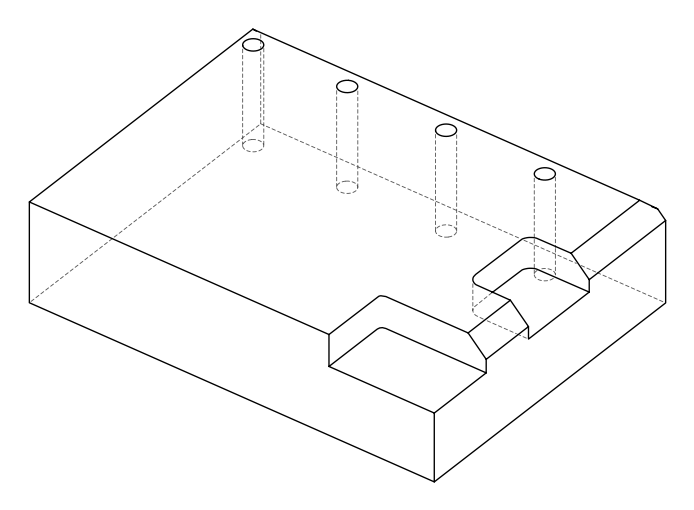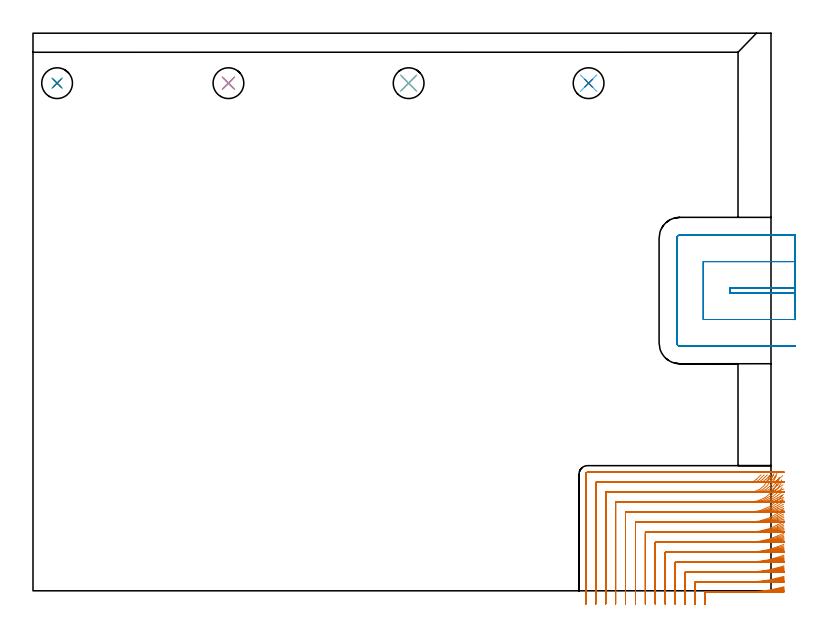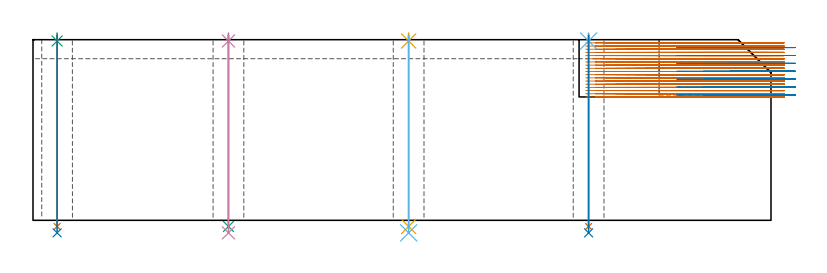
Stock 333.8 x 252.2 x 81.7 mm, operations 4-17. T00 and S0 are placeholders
(PLAN: 17 operations, 11 tool changes, 76.3 min)
(1 AREA_MILL | FG_CHAMFER_SURFACE | UGT0205_001 | 2.43 min | 6716 mm3)
(2 AREA_MILL_1 | FG_CHAMFER_SURFACE_1 | UGT0205_001 | 4.09 min | 10048 mm3)
(3 AREA_MILL_2 | FG_CHAMFER_SURFACE_2 | UGT0205_001 | 10.5 min | 11899 mm3)
(4 MILL_CORNER_NOTCH_RECTANGULAR | CORNER_NOTCH_RECTANGULAR | NXT0201_008 | Follow Part, ap 1.5, ae 75% | 50.01 min | 126371 mm3)
(5 MILL_SLOT | SLOT_PARTIAL_RECTANGULAR | UGT0201_008 | Follow Part, ap 4, ae 75% | 6.32 min | 81200 mm3)
(6 SPOT_DRILL | STEP1HOLE | NXT0321_9005460120000 | 0.03 min | 13 mm3)
(7 SPOT_DRILL_1 | STEP1HOLE_1 | NXT0321_9005460120000 | 0.03 min | 11 mm3)
(8 SPOT_DRILL_2 | STEP1HOLE_2 | NXT0321_9005460120000 | 0.03 min | 18 mm3)
(9 SPOT_DRILL_3 | STEP1HOLE_3 | NXT0321_9005460120000 | 0.03 min | 2 mm3)
(10 DRILL_THROUGH_HOLE_INTO_CENTER | STEP1HOLE | NXT0301_042 | 0.35 min | 3199 mm3)
(11 DRILL_TO_ENLARGE_THROUGH_HOLE | STEP1HOLE | UGT0301_272 | 0.36 min | 9171 mm3)
(12 DRILL_THROUGH_HOLE_INTO_CENTER_1 | STEP1HOLE_1 | NXT0301_042 | 0.35 min | 3202 mm3)
(13 DRILL_TO_ENLARGE_THROUGH_HOLE_1 | STEP1HOLE_1 | UGT0301_272 | 0.36 min | 9172 mm3)
(14 DRILL_THROUGH_HOLE_INTO_CENTER_2 | STEP1HOLE_2 | NXT0301_042 | 0.35 min | 3210 mm3)
(15 DRILL_TO_ENLARGE_THROUGH_HOLE_2 | STEP1HOLE_2 | UGT0301_272 | 0.36 min | 9156 mm3)
(16 DRILL_THROUGH_HOLE_INTO_CENTER_3 | STEP1HOLE_3 | NXT0301_042 | 0.35 min | 3210 mm3)
(17 DRILL_TO_ENLARGE_THROUGH_HOLE_3 | STEP1HOLE_3 | UGT0301_272 | 0.36 min | 9154 mm3)
(TOOL UGT0205_001 | Chamfer Mill 20 x 3 x 45 deg. | D20 FL50 Z2)
(TOOL NXT0201_008 | ENDMILL 6mm [2P460-0600-NA 1630] | D6 FL26 Z6)
(TOOL UGT0201_008 | End Mill 16 mm | D16 FL32 Z4)
(TOOL NXT0321_9005460120000 | NC Spot Drill, 142deg, 12mm, Carbide, Uncoated | D12 PA142 FL30 Z2)
(TOOL NXT0301_042 | Carbide Drill 7.1mm [860.1-0710-057A1-MM 2214] | D7.1 PA140 FL85 Z2)
(TOOL UGT0301_272 | Twist Drill 13.9 mm | D13.9 PA118 FL108 Z2)
(OP 4 MILL_CORNER_NOTCH_RECTANGULAR)
G17 G21 G94 G90
T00 M6
G54
G17 G0 G90 X339.715 Y1.846 S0 M3
G43 Z91.7 H1
Z80.261
G94 G1 X336.8 Y1.135 F250.
G2 X324.015 Y-0.4 R54. F500.
G1 X304.296
G3 X304. Y-0.696 R0.3
G1 Y-3.
Y-6. F250.
G0 Z91.7
X339.698 Y6.554
Z80.261
G1 X336.8 Y5.78
G2 X324.015 Y4.1 R49.5 F500.
G1 X299.796
G3 X299.5 Y3.804 R0.3
G1 Y-3.
Y-6. F250.
G0 Z91.7
X339.676 Y11.307
Z80.261
G1 X336.8 Y10.454
G2 X324.015 Y8.6 R45. F500.
G1 X295.296
G3 X295. Y8.304 R0.3
G1 Y-3.
Y-6. F250.
G0 Z91.7
X339.647 Y16.118
Z80.261
G1 X336.8 Y15.171
G2 X324.015 Y13.1 R40.5 F500.
G1 X290.797
G3 X290.5 Y12.803 R0.3
G1 Y-3.
Y-6. F250.
G0 Z91.7
X339.604 Y21.012
Z80.261
G1 X336.8 Y19.947
G2 X324.015 Y17.6 R36. F500.
G1 X286.297
G3 X286. Y17.303 R0.3
G1 Y-3.
Y-6. F250.
G0 Z91.7
X339.542 Y26.029
Z80.261
G1 X336.8 Y24.811
G2 X324.015 Y22.1 R31.5 F500.
G1 X281.797
G3 X281.5 Y21.803 R0.3
G1 Y-3.
Y-6. F250.
G0 Z91.7
X339.442 Y31.239
Z80.261
G1 X336.8 Y29.819
G2 X324.015 Y26.6 R27. F500.
G1 X277.297
G3 X277. Y26.303 R0.3
G1 Y-3.
Y-6. F250.
G0 Z91.7
X339.269 Y36.79
Z80.261
G1 X336.8 Y35.085
G2 X324.015 Y31.1 R22.5 F500.
G1 X272.797
G3 X272.5 Y30.803 R0.3
G1 Y-3.
Y-6. F250.
G0 Z91.7
X338.912 Y43.06
Z80.261
G1 X336.8 Y40.93
G2 X324.015 Y35.6 R18. F500.
G1 X268.297
G3 X268. Y35.303 R0.3
G1 Y-3.
Y-6. F250.
G0 Z91.7
X337.578 Y50.897
Z80.261
G1 X336.367 Y48.153
G2 X324.015 Y40.1 R13.5 F500.
G1 X263.797
G3 X263.5 Y39.803 R0.3
G1 Y-3.
Y-6. F250.
G0 Z91.7
X333.411 Y52.288
Z80.261
G1 X332.077 Y49.601
G2 X324.015 Y44.6 R9. F500.
G1 X259.298
G3 X259. Y44.302 R0.3
G1 Y-3.
Y-6. F250.
G0 Z91.7
X329.302 Y52.462
Z80.261
G1 X327.15 Y50.372
G2 X324.015 Y49.1 R4.5 F500.
G1 X254.798
G3 X254.5 Y48.802 R0.3
G1 Y-3.
Y-6. F250.
G0 Z91.7
X327.015 Y53.6
Z80.261
G1 X324.015
X250.8 F500.
G3 X250. Y52.8 R0.8
G1 Y-3.
Y-6. F250.
G0 Z91.7
X339.733 Y1.435
Z78.822
G1 X336.8 Y0.805
G2 X325.456 Y-0.4 R54. F500.
G1 X304.296
G3 X304. Y-0.696 R0.3
G1 Y-3.
Y-6. F250.
G0 Z91.7
X339.72 Y6.105
Z78.822
G1 X336.8 Y5.417
G2 X325.456 Y4.1 R49.5 F500.
G1 X299.796
G3 X299.5 Y3.804 R0.3
G1 Y-3.
Y-6. F250.
G0 Z91.7
X339.703 Y10.81
Z78.822
G1 X336.8 Y10.053
G2 X325.456 Y8.6 R45. F500.
G1 X295.296
G3 X295. Y8.304 R0.3
G1 Y-3.
Y-6. F250.
G0 Z91.7
X339.68 Y15.562
Z78.822
G1 X336.8 Y14.721
G2 X325.456 Y13.1 R40.5 F500.
G1 X290.797
G3 X290.5 Y12.803 R0.3
G1 Y-3.
Y-6. F250.
G0 Z91.7
X339.647 Y20.379
Z78.822
G1 X336.8 Y19.434
G2 X325.456 Y17.6 R36. F500.
G1 X286.297
G3 X286. Y17.303 R0.3
G1 Y-3.
Y-6. F250.
G0 Z91.7
X339.599 Y25.294
Z78.822
G1 X336.8 Y24.214
G2 X325.456 Y22.1 R31.5 F500.
G1 X281.797
G3 X281.5 Y21.803 R0.3
G1 Y-3.
Y-6. F250.
G0 Z91.7
X339.522 Y30.359
Z78.822
G1 X336.8 Y29.099
G2 X325.456 Y26.6 R27. F500.
G1 X277.297
G3 X277. Y26.303 R0.3
G1 Y-3.
Y-6. F250.
G0 Z91.7
X339.391 Y35.682
Z78.822
G1 X336.8 Y34.169
G2 X325.456 Y31.1 R22.5 F500.
G1 X272.797
G3 X272.5 Y30.803 R0.3
G1 Y-3.
Y-6. F250.
G0 Z91.7
X339.129 Y41.515
Z78.822
G1 X336.8 Y39.625
G2 X325.456 Y35.6 R18. F500.
G1 X268.297
G3 X268. Y35.303 R0.3
G1 Y-3.
Y-6. F250.
G0 Z91.7
X338.426 Y48.803
Z78.822
G1 X336.8 Y46.282
G2 X325.456 Y40.1 R13.5 F500.
G1 X263.797
G3 X263.5 Y39.803 R0.3
G1 Y-3.
Y-6. F250.
G0 Z91.7
X334.851 Y52.288
Z78.822
G1 X333.518 Y49.6
G2 X325.456 Y44.6 R9. F500.
G1 X259.298
G3 X259. Y44.302 R0.3
G1 Y-3.
Y-6. F250.
G0 Z91.7
X330.743 Y52.463
Z78.822
G1 X328.592 Y50.372
G2 X325.456 Y49.1 R4.5 F500.
G1 X254.798
G3 X254.5 Y48.802 R0.3
G1 Y-3.
Y-6. F250.
G0 Z91.7
X328.456 Y53.6
Z78.822
G1 X325.456
X250.8 F500.
G3 X250. Y52.8 R0.8
G1 Y-3.
Y-6. F250.
G0 Z91.7
X339.749 Y1.067
Z77.383
G1 X336.8 Y0.516
G2 X326.895 Y-0.4 R54. F500.
G1 X304.296
G3 X304. Y-0.696 R0.3
G1 Y-3.
Y-6. F250.
G0 Z91.7
X339.739 Y5.701
Z77.383
G1 X336.8 Y5.101
G2 X326.895 Y4.1 R49.5 F500.
G1 X299.796
G3 X299.5 Y3.804 R0.3
G1 Y-3.
Y-6. F250.
G0 Z91.7
X339.726 Y10.364
Z77.383
G1 X336.8 Y9.704
G2 X326.895 Y8.6 R45. F500.
G1 X295.296
G3 X295. Y8.304 R0.3
G1 Y-3.
Y-6. F250.
G0 Z91.7
X339.709 Y15.064
Z77.383
G1 X336.8 Y14.33
G2 X326.895 Y13.1 R40.5 F500.
G1 X290.797
G3 X290.5 Y12.803 R0.3
G1 Y-3.
Y-6. F250.
G0 Z91.7
X339.684 Y19.815
Z77.383
G1 X336.8 Y18.99
G2 X326.895 Y17.6 R36. F500.
G1 X286.297
G3 X286. Y17.303 R0.3
G1 Y-3.
Y-6. F250.
G0 Z91.7
X339.648 Y24.641
Z77.383
G1 X336.8 Y23.698
G2 X326.895 Y22.1 R31.5 F500.
G1 X281.797
G3 X281.5 Y21.803 R0.3
G1 Y-3.
Y-6. F250.
G0 Z91.7
X339.591 Y29.583
Z77.383
G1 X336.8 Y28.483
G2 X326.895 Y26.6 R27. F500.
G1 X277.297
G3 X277. Y26.303 R0.3
G1 Y-3.
Y-6. F250.
G0 Z91.7
X339.494 Y34.718
Z77.383
G1 X336.8 Y33.398
G2 X326.895 Y31.1 R22.5 F500.
G1 X272.797
G3 X272.5 Y30.803 R0.3
G1 Y-3.
Y-6. F250.
G0 Z91.7
X339.305 Y40.221
Z77.383
G1 X336.8 Y38.57
G2 X326.895 Y35.6 R18. F500.
G1 X268.297
G3 X268. Y35.303 R0.3
G1 Y-3.
Y-6. F250.
G0 Z91.7
X338.838 Y46.629
Z77.383
G1 X336.8 Y44.427
G2 X326.895 Y40.1 R13.5 F500.
G1 X263.797
G3 X263.5 Y39.803 R0.3
G1 Y-3.
Y-6. F250.
G0 Z91.7
X336.256 Y52.062
Z77.383
G1 X334.858 Y49.407
G2 X326.895 Y44.6 R9. F500.
G1 X259.298
G3 X259. Y44.302 R0.3
G1 Y-3.
Y-6. F250.
G0 Z91.7
X332.182 Y52.463
Z77.383
G1 X330.03 Y50.372
G2 X326.895 Y49.1 R4.5 F500.
G1 X254.798
G3 X254.5 Y48.802 R0.3
G1 Y-3.
Y-6. F250.
G0 Z91.7
X329.895 Y53.6
Z77.383
G1 X326.895
X250.8 F500.
G3 X250. Y52.8 R0.8
G1 Y-3.
Y-6. F250.
G0 Z91.7
X339.763 Y0.738
Z75.944
G1 X336.8 Y0.267
G2 X328.336 Y-0.4 R54. F500.
G1 X304.296
G3 X304. Y-0.696 R0.3
G1 Y-3.
Y-6. F250.
G0 Z91.7
X339.756 Y5.342
Z75.944
G1 X336.8 Y4.829
G2 X328.336 Y4.1 R49.5 F500.
G1 X299.796
G3 X299.5 Y3.804 R0.3
G1 Y-3.
Y-6. F250.
G0 Z91.7
X339.746 Y9.967
Z75.944
G1 X336.8 Y9.403
G2 X328.336 Y8.6 R45. F500.
G1 X295.296
G3 X295. Y8.304 R0.3
G1 Y-3.
Y-6. F250.
G0 Z91.7
X339.734 Y14.621
Z75.944
G1 X336.8 Y13.994
G2 X328.336 Y13.1 R40.5 F500.
G1 X290.797
G3 X290.5 Y12.803 R0.3
G1 Y-3.
Y-6. F250.
G0 Z91.7
X339.716 Y19.315
Z75.944
G1 X336.8 Y18.609
G2 X328.336 Y17.6 R36. F500.
G1 X286.297
G3 X286. Y17.303 R0.3
G1 Y-3.
Y-6. F250.
G0 Z91.7
X339.69 Y24.065
Z75.944
G1 X336.8 Y23.259
G2 X328.336 Y22.1 R31.5 F500.
G1 X281.797
G3 X281.5 Y21.803 R0.3
G1 Y-3.
Y-6. F250.
G0 Z91.7
X339.649 Y28.902
Z75.944
G1 X336.8 Y27.961
G2 X328.336 Y26.6 R27. F500.
G1 X277.297
G3 X277. Y26.303 R0.3
G1 Y-3.
Y-6. F250.
G0 Z91.7
X339.58 Y33.881
Z75.944
G1 X336.8 Y32.753
G2 X328.336 Y31.1 R22.5 F500.
G1 X272.797
G3 X272.5 Y30.803 R0.3
G1 Y-3.
Y-6. F250.
G0 Z91.7
X339.448 Y39.125
Z75.944
G1 X336.8 Y37.714
G2 X328.336 Y35.6 R18. F500.
G1 X268.297
G3 X268. Y35.303 R0.3
G1 Y-3.
Y-6. F250.
G0 Z91.7
X339.137 Y44.964
Z75.944
G1 X336.8 Y43.083
G2 X328.336 Y40.1 R13.5 F500.
G1 X263.797
G3 X263.5 Y39.803 R0.3
G1 Y-3.
Y-6. F250.
G0 Z91.7
X337.536 Y51.286
Z75.944
G1 X335.922 Y48.757
G2 X328.336 Y44.6 R9. F500.
G1 X259.298
G3 X259. Y44.302 R0.3
G1 Y-3.
Y-6. F250.
G0 Z91.7
X333.622 Y52.459
Z75.944
G1 X331.469 Y50.37
G2 X328.336 Y49.1 R4.5 F500.
G1 X254.798
G3 X254.5 Y48.802 R0.3
G1 Y-3.
Y-6. F250.
G0 Z91.7
X331.336 Y53.6
Z75.944
G1 X328.336
X250.8 F500.
G3 X250. Y52.8 R0.8
G1 Y-3.
Y-6. F250.
G0 Z91.7
X339.775 Y0.431
Z74.505
G1 X336.8 Y0.046
G2 X329.874 Y-0.4 R54. F500.
G1 X304.296
G3 X304. Y-0.696 R0.3
G1 Y-3.
Y-6. F250.
G0 Z91.7
X339.77 Y5.007
Z74.505
G1 X336.8 Y4.587
G2 X329.874 Y4.1 R49.5 F500.
G1 X299.796
G3 X299.5 Y3.804 R0.3
G1 Y-3.
Y-6. F250.
G0 Z91.7
X339.764 Y9.598
Z74.505
G1 X336.8 Y9.136
G2 X329.874 Y8.6 R45. F500.
G1 X295.296
G3 X295. Y8.304 R0.3
G1 Y-3.
Y-6. F250.
G0 Z91.7
X339.756 Y14.21
Z74.505
G1 X336.8 Y13.697
G2 X329.874 Y13.1 R40.5 F500.
G1 X290.797
G3 X290.5 Y12.803 R0.3
G1 Y-3.
Y-6. F250.
G0 Z91.7
X339.744 Y18.85
Z74.505
G1 X336.8 Y18.273
G2 X329.874 Y17.6 R36. F500.
G1 X286.297
G3 X286. Y17.303 R0.3
G1 Y-3.
Y-6. F250.
G0 Z91.7
X339.727 Y23.531
Z74.505
G1 X336.8 Y22.871
G2 X329.874 Y22.1 R31.5 F500.
G1 X281.797
G3 X281.5 Y21.803 R0.3
G1 Y-3.
Y-6. F250.
G0 Z91.7
X339.7 Y28.273
Z74.505
G1 X336.8 Y27.504
G2 X329.874 Y26.6 R27. F500.
G1 X277.297
G3 X277. Y26.303 R0.3
G1 Y-3.
Y-6. F250.
G0 Z91.7
X339.654 Y33.116
Z74.505
G1 X336.8 Y32.193
G2 X329.874 Y31.1 R22.5 F500.
G1 X272.797
G3 X272.5 Y30.803 R0.3
G1 Y-3.
Y-6. F250.
G0 Z91.7
X339.569 Y38.14
Z74.505
G1 X336.8 Y36.986
G2 X329.874 Y35.6 R18. F500.
G1 X268.297
G3 X268. Y35.303 R0.3
G1 Y-3.
Y-6. F250.
G0 Z91.7
X339.375 Y43.551
Z74.505
G1 X336.8 Y42.012
G2 X329.874 Y40.1 R13.5 F500.
G1 X263.797
G3 X263.5 Y39.803 R0.3
G1 Y-3.
Y-6. F250.
G0 Z91.7
X338.705 Y50.135
Z74.505
G1 X336.783 Y47.832
G2 X329.874 Y44.6 R9. F500.
G1 X259.298
G3 X259. Y44.302 R0.3
G1 Y-3.
Y-6. F250.
G0 Z91.7
X335.253 Y53.044
Z74.505
G1 X333.341 Y50.732
G2 X329.874 Y49.1 R4.5 F500.
G1 X254.798
G3 X254.5 Y48.802 R0.3
G1 Y-3.
Y-6. F250.
G0 Z91.7
X332.874 Y53.6
Z74.505
G1 X329.874
X250.8 F500.
G3 X250. Y52.8 R0.8
G1 Y-3.
Y-6. F250.
G0 Z91.7
X339.782 Y0.139
Z73.067
G1 X336.796 Y-0.15
G2 X331.604 Y-0.4 R54. F500.
G1 X304.296
G3 X304. Y-0.696 R0.3
G1 Y-3.
Y-6. F250.
G0 Z91.7
X339.783 Y4.688
Z73.067
G1 X336.8 Y4.373
G2 X331.604 Y4.1 R49.5 F500.
G1 X299.796
G3 X299.5 Y3.804 R0.3
G1 Y-3.
Y-6. F250.
G0 Z91.7
X339.78 Y9.247
Z73.067
G1 X336.8 Y8.901
G2 X331.604 Y8.6 R45. F500.
G1 X295.296
G3 X295. Y8.304 R0.3
G1 Y-3.
Y-6. F250.
G0 Z91.7
X339.775 Y13.819
Z73.067
G1 X336.8 Y13.435
G2 X331.604 Y13.1 R40.5 F500.
G1 X290.797
G3 X290.5 Y12.803 R0.3
G1 Y-3.
Y-6. F250.
G0 Z91.7
X339.769 Y18.41
Z73.067
G1 X336.8 Y17.977
G2 X331.604 Y17.6 R36. F500.
G1 X286.297
G3 X286. Y17.303 R0.3
G1 Y-3.
Y-6. F250.
G0 Z91.7
X339.759 Y23.026
Z73.067
G1 X336.8 Y22.531
G2 X331.604 Y22.1 R31.5 F500.
G1 X281.797
G3 X281.5 Y21.803 R0.3
G1 Y-3.
Y-6. F250.
G0 Z91.7
X339.744 Y27.682
Z73.067
G1 X336.8 Y27.105
G2 X331.604 Y26.6 R27. F500.
G1 X277.297
G3 X277. Y26.303 R0.3
G1 Y-3.
Y-6. F250.
G0 Z91.7
X339.719 Y32.401
Z73.067
G1 X336.8 Y31.708
G2 X331.604 Y31.1 R22.5 F500.
G1 X272.797
G3 X272.5 Y30.803 R0.3
G1 Y-3.
Y-6. F250.
G0 Z91.7
X339.672 Y37.232
Z73.067
G1 X336.8 Y36.366
G2 X331.604 Y35.6 R18. F500.
G1 X268.297
G3 X268. Y35.303 R0.3
G1 Y-3.
Y-6. F250.
G0 Z91.7
X339.569 Y42.294
Z73.067
G1 X336.8 Y41.14
G2 X331.604 Y40.1 R13.5 F500.
G1 X263.797
G3 X263.5 Y39.803 R0.3
G1 Y-3.
Y-6. F250.
G0 Z91.7
X339.25 Y47.983
Z73.067
G1 X336.8 Y46.251
G2 X331.604 Y44.6 R9. F500.
G1 X259.298
G3 X259. Y44.302 R0.3
G1 Y-3.
Y-6. F250.
G0 Z91.7
X336.995 Y54.036
Z73.067
G1 X335.538 Y51.414
G2 X331.604 Y49.1 R4.5 F500.
G1 X254.798
G3 X254.5 Y48.802 R0.3
G1 Y-3.
Y-6. F250.
G0 Z91.7
X334.604 Y53.6
Z73.067
G1 X331.604
X250.8 F500.
G3 X250. Y52.8 R0.8
G1 Y-3.
Y-6. F250.
G0 Z91.7
X339.778 Y-0.164
Z71.628
G1 X336.782 Y-0.324
G2 X333.91 Y-0.4 R54. F500.
G1 X304.296
G3 X304. Y-0.696 R0.3
G1 Y-3.
Y-6. F250.
G0 Z91.7
X339.795 Y4.36
Z71.628
G1 X336.8 Y4.184
G2 X333.91 Y4.1 R49.5 F500.
G1 X299.796
G3 X299.5 Y3.804 R0.3
G1 Y-3.
Y-6. F250.
G0 Z91.7
X339.794 Y8.886
Z71.628
G1 X336.8 Y8.693
G2 X333.91 Y8.6 R45. F500.
G1 X295.296
G3 X295. Y8.304 R0.3
G1 Y-3.
Y-6. F250.
G0 Z91.7
X339.792 Y13.417
Z71.628
G1 X336.8 Y13.203
G2 X333.91 Y13.1 R40.5 F500.
G1 X290.797
G3 X290.5 Y12.803 R0.3
G1 Y-3.
Y-6. F250.
G0 Z91.7
X339.79 Y17.957
Z71.628
G1 X336.8 Y17.716
G2 X333.91 Y17.6 R36. F500.
G1 X286.297
G3 X286. Y17.303 R0.3
G1 Y-3.
Y-6. F250.
G0 Z91.7
X339.787 Y22.508
Z71.628
G1 X336.8 Y22.233
G2 X333.91 Y22.1 R31.5 F500.
G1 X281.797
G3 X281.5 Y21.803 R0.3
G1 Y-3.
Y-6. F250.
G0 Z91.7
X339.783 Y27.076
Z71.628
G1 X336.8 Y26.755
G2 X333.91 Y26.6 R27. F500.
G1 X277.297
G3 X277. Y26.303 R0.3
G1 Y-3.
Y-6. F250.
G0 Z91.7
X339.775 Y31.672
Z71.628
G1 X336.8 Y31.286
G2 X333.91 Y31.1 R22.5 F500.
G1 X272.797
G3 X272.5 Y30.803 R0.3
G1 Y-3.
Y-6. F250.
G0 Z91.7
X339.761 Y36.315
Z71.628
G1 X336.8 Y35.833
G2 X333.91 Y35.6 R18. F500.
G1 X268.297
G3 X268. Y35.303 R0.3
G1 Y-3.
Y-6. F250.
G0 Z91.7
X339.73 Y41.055
Z71.628
G1 X336.8 Y40.413
G2 X333.91 Y40.1 R13.5 F500.
G1 X263.797
G3 X263.5 Y39.803 R0.3
G1 Y-3.
Y-6. F250.
G0 Z91.7
X339.641 Y46.04
Z71.628
G1 X336.8 Y45.077
G2 X333.91 Y44.6 R9. F500.
G1 X259.298
G3 X259. Y44.302 R0.3
G1 Y-3.
Y-6. F250.
G0 Z91.7
X339.1 Y52.077
Z71.628
G1 X336.8 Y50.15
G2 X333.91 Y49.1 R4.5 F500.
G1 X254.798
G3 X254.5 Y48.802 R0.3
G1 Y-3.
Y-6. F250.
G0 Z91.7
X336.91 Y53.6
Z71.628
G1 X333.91
X250.8 F500.
G3 X250. Y52.8 R0.8
G1 Y-3.
Y-6. F250.
G0 Z91.7
X339.773 Y-0.371
Z70.189
G1 X336.773 Y-0.398
G2 X336.289 Y-0.4 R54. F500.
G1 X304.296
G3 X304. Y-0.696 R0.3
G1 Y-3.
Y-6. F250.
G0 Z91.7
X339.8 Y4.134
Z70.189
G1 X336.8 Y4.103
G2 X336.289 Y4.1 R49.5 F500.
G1 X299.796
G3 X299.5 Y3.804 R0.3
G1 Y-3.
Y-6. F250.
G0 Z91.7
X339.8 Y8.637
Z70.189
G1 X336.8 Y8.603
G2 X336.289 Y8.6 R45. F500.
G1 X295.296
G3 X295. Y8.304 R0.3
G1 Y-3.
Y-6. F250.
G0 Z91.7
X339.8 Y13.141
Z70.189
G1 X336.8 Y13.103
G2 X336.289 Y13.1 R40.5 F500.
G1 X290.796
G3 X290.5 Y12.804 R0.3
G1 Y-3.
Y-6. F250.
G0 Z91.7
X339.8 Y17.646
Z70.189
G1 X336.8 Y17.604
G2 X336.289 Y17.6 R36. F500.
G1 X286.297
G3 X286. Y17.303 R0.3
G1 Y-3.
Y-6. F250.
G0 Z91.7
X339.8 Y22.153
Z70.189
G1 X336.8 Y22.104
G2 X336.289 Y22.1 R31.5 F500.
G1 X281.797
G3 X281.5 Y21.803 R0.3
G1 Y-3.
Y-6. F250.
G0 Z91.7
X339.799 Y26.662
Z70.189
G1 X336.8 Y26.605
G2 X336.289 Y26.6 R27. F500.
G1 X277.297
G3 X277. Y26.303 R0.3
G1 Y-3.
Y-6. F250.
G0 Z91.7
X339.799 Y31.174
Z70.189
G1 X336.8 Y31.106
G2 X336.289 Y31.1 R22.5 F500.
G1 X272.797
G3 X272.5 Y30.803 R0.3
G1 Y-3.
Y-6. F250.
G0 Z91.7
X339.799 Y35.692
Z70.189
G1 X336.8 Y35.607
G2 X336.289 Y35.6 R18. F500.
G1 X268.297
G3 X268. Y35.303 R0.3
G1 Y-3.
Y-6. F250.
G0 Z91.7
X339.798 Y40.223
Z70.189
G1 X336.8 Y40.11
G2 X336.289 Y40.1 R13.5 F500.
G1 X263.797
G3 X263.5 Y39.803 R0.3
G1 Y-3.
Y-6. F250.
G0 Z91.7
X339.795 Y44.785
Z70.189
G1 X336.8 Y44.614
G2 X336.289 Y44.6 R9. F500.
G1 X259.298
G3 X259. Y44.302 R0.3
G1 Y-3.
Y-6. F250.
G0 Z91.7
X339.781 Y49.469
Z70.189
G1 X336.8 Y49.129
G2 X336.289 Y49.1 R4.5 F500.
G1 X254.798
G3 X254.5 Y48.802 R0.3
G1 Y-3.
Y-6. F250.
G0 Z91.7
X339.289 Y53.6
Z70.189
G1 X336.289
X250.8 F500.
G3 X250. Y52.8 R0.8
G1 Y-3.
Y-6. F250.
G0 Z91.7
X339.773 Y-0.4
Z68.75
G1 X336.773
X304.296 F500.
G3 X304. Y-0.696 R0.3
G1 Y-3.
Y-6. F250.
G0 Z91.7
X339.8 Y4.1
Z68.75
G1 X336.8
X299.796 F500.
G3 X299.5 Y3.804 R0.3
G1 Y-3.
Y-6. F250.
G0 Z91.7
X339.8 Y8.6
Z68.75
G1 X336.8
X295.296 F500.
G3 X295. Y8.304 R0.3
G1 Y-3.
Y-6. F250.
G0 Z91.7
X339.8 Y13.1
Z68.75
G1 X336.8
X290.796 F500.
G3 X290.5 Y12.804 R0.3
G1 Y-3.
Y-6. F250.
G0 Z91.7
X339.8 Y17.6
Z68.75
G1 X336.8
X286.297 F500.
G3 X286. Y17.303 R0.3
G1 Y-3.
Y-6. F250.
G0 Z91.7
X339.8 Y22.1
Z68.75
G1 X336.8
X281.797 F500.
G3 X281.5 Y21.803 R0.3
G1 Y-3.
Y-6. F250.
G0 Z91.7
X339.8 Y26.6
Z68.75
G1 X336.8
X277.297 F500.
G3 X277. Y26.303 R0.3
G1 Y-3.
Y-6. F250.
G0 Z91.7
X339.8 Y31.1
Z68.75
G1 X336.8
X272.797 F500.
G3 X272.5 Y30.803 R0.3
G1 Y-3.
Y-6. F250.
G0 Z91.7
X339.8 Y35.6
Z68.75
G1 X336.8
X268.297 F500.
G3 X268. Y35.303 R0.3
G1 Y-3.
Y-6. F250.
G0 Z91.7
X339.8 Y40.1
Z68.75
G1 X336.8
X263.797 F500.
G3 X263.5 Y39.803 R0.3
G1 Y-3.
Y-6. F250.
G0 Z91.7
X339.8 Y44.601
Z68.75
G1 X336.8 Y44.6
X259.298 F500.
G3 X259. Y44.302 R0.3
G1 Y-3.
Y-6. F250.
G0 Z91.7
X339.8 Y49.101
Z68.75
G1 X336.8 Y49.1
X259.298 F500.
X254.798
G3 X254.5 Y48.802 R0.3
G1 Y-3.
Y-6. F250.
G0 Z91.7
X339.798 Y53.6
Z68.75
G1 X336.798
X250.8 F500.
G3 X250. Y52.8 R0.8
G1 Y-3.
Y-6. F250.
G0 Z91.7
X339.773 Y-0.4
Z67.311
G1 X336.773
X304.296 F500.
G3 X304. Y-0.696 R0.3
G1 Y-3.
Y-6. F250.
G0 Z91.7
X339.8 Y4.1
Z67.311
G1 X336.8
X299.796 F500.
G3 X299.5 Y3.804 R0.3
G1 Y-3.
Y-6. F250.
G0 Z91.7
X339.8 Y8.6
Z67.311
G1 X336.8
X295.296 F500.
G3 X295. Y8.304 R0.3
G1 Y-3.
Y-6. F250.
G0 Z91.7
X339.8 Y13.1
Z67.311
G1 X336.8
X290.796 F500.
G3 X290.5 Y12.804 R0.3
G1 Y-3.
Y-6. F250.
G0 Z91.7
X339.8 Y17.6
Z67.311
G1 X336.8
X286.297 F500.
G3 X286. Y17.303 R0.3
G1 Y-3.
Y-6. F250.
G0 Z91.7
X339.8 Y22.1
Z67.311
G1 X336.8
X281.797 F500.
G3 X281.5 Y21.803 R0.3
G1 Y-3.
Y-6. F250.
G0 Z91.7
X339.8 Y26.6
Z67.311
G1 X336.8
X277.297 F500.
G3 X277. Y26.303 R0.3
G1 Y-3.
Y-6. F250.
G0 Z91.7
X339.8 Y31.1
Z67.311
G1 X336.8
X272.797 F500.
G3 X272.5 Y30.803 R0.3
G1 Y-3.
Y-6. F250.
G0 Z91.7
X339.8 Y35.6
Z67.311
G1 X336.8
X268.297 F500.
G3 X268. Y35.303 R0.3
G1 Y-3.
Y-6. F250.
G0 Z91.7
X339.8 Y40.1
Z67.311
G1 X336.8
X263.797 F500.
G3 X263.5 Y39.803 R0.3
G1 Y-3.
Y-6. F250.
G0 Z91.7
X339.8 Y44.6
Z67.311
G1 X336.8
X259.298 F500.
G3 X259. Y44.302 R0.3
G1 Y-3.
Y-6. F250.
G0 Z91.7
X339.8 Y49.1
Z67.311
G1 X336.8
X254.798 F500.
G3 X254.5 Y48.802 R0.3
G1 Y-3.
Y-6. F250.
G0 Z91.7
X339.8 Y53.6
Z67.311
G1 X336.8
X250.8 F500.
G3 X250. Y52.8 R0.8
G1 Y-3.
Y-6. F250.
G0 Z91.7
X339.773 Y-0.4
Z65.872
G1 X336.773
X304.296 F500.
G3 X304. Y-0.696 R0.3
G1 Y-3.
Y-6. F250.
G0 Z91.7
X339.8 Y4.1
Z65.872
G1 X336.8
X299.796 F500.
G3 X299.5 Y3.804 R0.3
G1 Y-3.
Y-6. F250.
G0 Z91.7
X339.8 Y8.6
Z65.872
G1 X336.8
X295.296 F500.
G3 X295. Y8.304 R0.3
G1 Y-3.
Y-6. F250.
G0 Z91.7
X339.8 Y13.1
Z65.872
G1 X336.8
X290.796 F500.
G3 X290.5 Y12.804 R0.3
G1 Y-3.
Y-6. F250.
G0 Z91.7
X339.8 Y17.6
Z65.872
G1 X336.8
X286.297 F500.
G3 X286. Y17.303 R0.3
G1 Y-3.
Y-6. F250.
G0 Z91.7
X339.8 Y22.1
Z65.872
G1 X336.8
X281.797 F500.
G3 X281.5 Y21.803 R0.3
G1 Y-3.
Y-6. F250.
G0 Z91.7
X339.8 Y26.6
Z65.872
G1 X336.8
X277.297 F500.
G3 X277. Y26.303 R0.3
G1 Y-3.
Y-6. F250.
G0 Z91.7
X339.8 Y31.1
Z65.872
G1 X336.8
X272.797 F500.
G3 X272.5 Y30.803 R0.3
G1 Y-3.
Y-6. F250.
G0 Z91.7
X339.8 Y35.6
Z65.872
G1 X336.8
X268.297 F500.
G3 X268. Y35.303 R0.3
G1 Y-3.
Y-6. F250.
G0 Z91.7
X339.8 Y40.1
Z65.872
G1 X336.8
X263.797 F500.
G3 X263.5 Y39.803 R0.3
G1 Y-3.
Y-6. F250.
G0 Z91.7
X339.8 Y44.6
Z65.872
G1 X336.8
X259.298 F500.
G3 X259. Y44.302 R0.3
G1 Y-3.
Y-6. F250.
G0 Z91.7
X339.8 Y49.1
Z65.872
G1 X336.8
X254.798 F500.
G3 X254.5 Y48.802 R0.3
G1 Y-3.
Y-6. F250.
G0 Z91.7
X339.8 Y53.6
Z65.872
G1 X336.8
X250.8 F500.
G3 X250. Y52.8 R0.8
G1 Y-3.
Y-6. F250.
G0 Z91.7
X339.773 Y-0.4
Z64.433
G1 X336.773
X304.296 F500.
G3 X304. Y-0.696 R0.3
G1 Y-3.
Y-6. F250.
G0 Z91.7
X339.8 Y4.1
Z64.433
G1 X336.8
X299.796 F500.
G3 X299.5 Y3.804 R0.3
G1 Y-3.
Y-6. F250.
G0 Z91.7
X339.8 Y8.6
Z64.433
G1 X336.8
X295.296 F500.
G3 X295. Y8.304 R0.3
G1 Y-3.
Y-6. F250.
G0 Z91.7
X339.8 Y13.1
Z64.433
G1 X336.8
X290.796 F500.
G3 X290.5 Y12.804 R0.3
G1 Y-3.
Y-6. F250.
G0 Z91.7
X339.8 Y17.6
Z64.433
G1 X336.8
X286.297 F500.
G3 X286. Y17.303 R0.3
G1 Y-3.
Y-6. F250.
G0 Z91.7
X339.8 Y22.1
Z64.433
G1 X336.8
X281.797 F500.
G3 X281.5 Y21.803 R0.3
G1 Y-3.
Y-6. F250.
G0 Z91.7
X339.8 Y26.6
Z64.433
G1 X336.8
X277.297 F500.
G3 X277. Y26.303 R0.3
G1 Y-3.
Y-6. F250.
G0 Z91.7
X339.8 Y31.1
Z64.433
G1 X336.8
X272.797 F500.
G3 X272.5 Y30.803 R0.3
G1 Y-3.
Y-6. F250.
G0 Z91.7
X339.8 Y35.6
Z64.433
G1 X336.8
X268.297 F500.
G3 X268. Y35.303 R0.3
G1 Y-3.
Y-6. F250.
G0 Z91.7
X339.8 Y40.1
Z64.433
G1 X336.8
X263.797 F500.
G3 X263.5 Y39.803 R0.3
G1 Y-3.
Y-6. F250.
G0 Z91.7
X339.8 Y44.6
Z64.433
G1 X336.8
X259.298 F500.
G3 X259. Y44.302 R0.3
G1 Y-3.
Y-6. F250.
G0 Z91.7
X339.8 Y49.1
Z64.433
G1 X336.8
X254.798 F500.
G3 X254.5 Y48.802 R0.3
G1 Y-3.
Y-6. F250.
G0 Z91.7
X339.8 Y53.6
Z64.433
G1 X336.8
X250.8 F500.
G3 X250. Y52.8 R0.8
G1 Y-3.
Y-6. F250.
G0 Z91.7
X339.773 Y-0.4
Z62.994
G1 X336.773
X304.296 F500.
G3 X304. Y-0.696 R0.3
G1 Y-3.
Y-6. F250.
G0 Z91.7
X339.8 Y4.1
Z62.994
G1 X336.8
X299.796 F500.
G3 X299.5 Y3.804 R0.3
G1 Y-3.
Y-6. F250.
G0 Z91.7
X339.8 Y8.6
Z62.994
G1 X336.8
X295.296 F500.
G3 X295. Y8.304 R0.3
G1 Y-3.
Y-6. F250.
G0 Z91.7
X339.8 Y13.1
Z62.994
G1 X336.8
X290.796 F500.
G3 X290.5 Y12.804 R0.3
G1 Y-3.
Y-6. F250.
G0 Z91.7
X339.8 Y17.6
Z62.994
G1 X336.8
X286.297 F500.
G3 X286. Y17.303 R0.3
G1 Y-3.
Y-6. F250.
G0 Z91.7
X339.8 Y22.1
Z62.994
G1 X336.8
X281.797 F500.
G3 X281.5 Y21.803 R0.3
G1 Y-3.
Y-6. F250.
G0 Z91.7
X339.8 Y26.6
Z62.994
G1 X336.8
X277.297 F500.
G3 X277. Y26.303 R0.3
G1 Y-3.
Y-6. F250.
G0 Z91.7
X339.8 Y31.1
Z62.994
G1 X336.8
X272.797 F500.
G3 X272.5 Y30.803 R0.3
G1 Y-3.
Y-6. F250.
G0 Z91.7
X339.8 Y35.6
Z62.994
G1 X336.8
X268.297 F500.
G3 X268. Y35.303 R0.3
G1 Y-3.
Y-6. F250.
G0 Z91.7
X339.8 Y40.1
Z62.994
G1 X336.8
X263.797 F500.
G3 X263.5 Y39.803 R0.3
G1 Y-3.
Y-6. F250.
G0 Z91.7
X339.8 Y44.6
Z62.994
G1 X336.8
X259.298 F500.
G3 X259. Y44.302 R0.3
G1 Y-3.
Y-6. F250.
G0 Z91.7
X339.8 Y49.1
Z62.994
G1 X336.8
X254.798 F500.
G3 X254.5 Y48.802 R0.3
G1 Y-3.
Y-6. F250.
G0 Z91.7
X339.8 Y53.6
Z62.994
G1 X336.8
X250.8 F500.
G3 X250. Y52.8 R0.8
G1 Y-3.
Y-6. F250.
G0 Z91.7
X339.773 Y-0.4
Z61.556
G1 X336.773
X304.296 F500.
G3 X304. Y-0.696 R0.3
G1 Y-3.
Y-6. F250.
G0 Z91.7
X339.8 Y4.1
Z61.556
G1 X336.8
X299.796 F500.
G3 X299.5 Y3.804 R0.3
G1 Y-3.
Y-6. F250.
G0 Z91.7
X339.8 Y8.6
Z61.556
G1 X336.8
X295.296 F500.
G3 X295. Y8.304 R0.3
G1 Y-3.
Y-6. F250.
G0 Z91.7
X339.8 Y13.1
Z61.556
G1 X336.8
X290.796 F500.
G3 X290.5 Y12.804 R0.3
G1 Y-3.
Y-6. F250.
G0 Z91.7
X339.8 Y17.6
Z61.556
G1 X336.8
X286.297 F500.
G3 X286. Y17.303 R0.3
G1 Y-3.
Y-6. F250.
G0 Z91.7
X339.8 Y22.1
Z61.556
G1 X336.8
X281.797 F500.
G3 X281.5 Y21.803 R0.3
G1 Y-3.
Y-6. F250.
G0 Z91.7
X339.8 Y26.6
Z61.556
G1 X336.8
X277.297 F500.
G3 X277. Y26.303 R0.3
G1 Y-3.
Y-6. F250.
G0 Z91.7
X339.8 Y31.1
Z61.556
G1 X336.8
X272.797 F500.
G3 X272.5 Y30.803 R0.3
G1 Y-3.
Y-6. F250.
G0 Z91.7
X339.8 Y35.6
Z61.556
G1 X336.8
X268.297 F500.
G3 X268. Y35.303 R0.3
G1 Y-3.
Y-6. F250.
G0 Z91.7
X339.8 Y40.1
Z61.556
G1 X336.8
X263.797 F500.
G3 X263.5 Y39.803 R0.3
G1 Y-3.
Y-6. F250.
G0 Z91.7
X339.8 Y44.6
Z61.556
G1 X336.8
X259.298 F500.
G3 X259. Y44.302 R0.3
G1 Y-3.
Y-6. F250.
G0 Z91.7
X339.8 Y49.1
Z61.556
G1 X336.8
X254.798 F500.
G3 X254.5 Y48.802 R0.3
G1 Y-3.
Y-6. F250.
G0 Z91.7
X339.8 Y53.6
Z61.556
G1 X336.8
X250.8 F500.
G3 X250. Y52.8 R0.8
G1 Y-3.
Y-6. F250.
G0 Z91.7
X339.773 Y-0.4
Z60.117
G1 X336.773
X304.296 F500.
G3 X304. Y-0.696 R0.3
G1 Y-3.
Y-6. F250.
G0 Z91.7
X339.8 Y4.1
Z60.117
G1 X336.8
X299.796 F500.
G3 X299.5 Y3.804 R0.3
G1 Y-3.
Y-6. F250.
G0 Z91.7
X339.8 Y8.6
Z60.117
G1 X336.8
X295.296 F500.
G3 X295. Y8.304 R0.3
G1 Y-3.
Y-6. F250.
G0 Z91.7
X339.8 Y13.1
Z60.117
G1 X336.8
X290.796 F500.
G3 X290.5 Y12.804 R0.3
G1 Y-3.
Y-6. F250.
G0 Z91.7
X339.8 Y17.6
Z60.117
G1 X336.8
X286.297 F500.
G3 X286. Y17.303 R0.3
G1 Y-3.
Y-6. F250.
G0 Z91.7
X339.8 Y22.1
Z60.117
G1 X336.8
X281.797 F500.
G3 X281.5 Y21.803 R0.3
G1 Y-3.
Y-6. F250.
G0 Z91.7
X339.8 Y26.6
Z60.117
G1 X336.8
X277.297 F500.
G3 X277. Y26.303 R0.3
G1 Y-3.
Y-6. F250.
G0 Z91.7
X339.8 Y31.1
Z60.117
G1 X336.8
X272.797 F500.
G3 X272.5 Y30.803 R0.3
G1 Y-3.
Y-6. F250.
G0 Z91.7
X339.8 Y35.6
Z60.117
G1 X336.8
X268.297 F500.
G3 X268. Y35.303 R0.3
G1 Y-3.
Y-6. F250.
G0 Z91.7
X339.8 Y40.1
Z60.117
G1 X336.8
X263.797 F500.
G3 X263.5 Y39.803 R0.3
G1 Y-3.
Y-6. F250.
G0 Z91.7
X339.8 Y44.6
Z60.117
G1 X336.8
X259.298 F500.
G3 X259. Y44.302 R0.3
G1 Y-3.
Y-6. F250.
G0 Z91.7
X339.8 Y49.1
Z60.117
G1 X336.8
X254.798 F500.
G3 X254.5 Y48.802 R0.3
G1 Y-3.
Y-6. F250.
G0 Z91.7
X339.8 Y53.6
Z60.117
G1 X336.8
X250.8 F500.
G3 X250. Y52.8 R0.8
G1 Y-3.
Y-6. F250.
G0 Z91.7
X339.773 Y-0.4
Z58.678
G1 X336.773
X304.296 F500.
G3 X304. Y-0.696 R0.3
G1 Y-3.
Y-6. F250.
G0 Z91.7
X339.8 Y4.1
Z58.678
G1 X336.8
X299.796 F500.
G3 X299.5 Y3.804 R0.3
G1 Y-3.
Y-6. F250.
G0 Z91.7
X339.8 Y8.6
Z58.678
G1 X336.8
X295.296 F500.
G3 X295. Y8.304 R0.3
G1 Y-3.
Y-6. F250.
G0 Z91.7
X339.8 Y13.1
Z58.678
G1 X336.8
X290.796 F500.
G3 X290.5 Y12.804 R0.3
G1 Y-3.
Y-6. F250.
G0 Z91.7
X339.8 Y17.6
Z58.678
G1 X336.8
X286.297 F500.
G3 X286. Y17.303 R0.3
G1 Y-3.
Y-6. F250.
G0 Z91.7
X339.8 Y22.1
Z58.678
G1 X336.8
X281.797 F500.
G3 X281.5 Y21.803 R0.3
G1 Y-3.
Y-6. F250.
G0 Z91.7
X339.8 Y26.6
Z58.678
G1 X336.8
X277.297 F500.
G3 X277. Y26.303 R0.3
G1 Y-3.
Y-6. F250.
G0 Z91.7
X339.8 Y31.1
Z58.678
G1 X336.8
X272.797 F500.
G3 X272.5 Y30.803 R0.3
G1 Y-3.
Y-6. F250.
G0 Z91.7
X339.8 Y35.6
Z58.678
G1 X336.8
X268.297 F500.
G3 X268. Y35.303 R0.3
G1 Y-3.
Y-6. F250.
G0 Z91.7
X339.8 Y40.1
Z58.678
G1 X336.8
X263.797 F500.
G3 X263.5 Y39.803 R0.3
G1 Y-3.
Y-6. F250.
G0 Z91.7
X339.8 Y44.6
Z58.678
G1 X336.8
X259.298 F500.
G3 X259. Y44.302 R0.3
G1 Y-3.
Y-6. F250.
G0 Z91.7
X339.8 Y49.1
Z58.678
G1 X336.8
X254.798 F500.
G3 X254.5 Y48.802 R0.3
G1 Y-3.
Y-6. F250.
G0 Z91.7
X339.8 Y53.6
Z58.678
G1 X336.8
X250.8 F500.
G3 X250. Y52.8 R0.8
G1 Y-3.
Y-6. F250.
G0 Z91.7
X339.773 Y-0.4
Z57.239
G1 X336.773
X304.296 F500.
G3 X304. Y-0.696 R0.3
G1 Y-3.
Y-6. F250.
G0 Z91.7
X339.8 Y4.1
Z57.239
G1 X336.8
X299.796 F500.
G3 X299.5 Y3.804 R0.3
G1 Y-3.
Y-6. F250.
G0 Z91.7
X339.8 Y8.6
Z57.239
G1 X336.8
X295.296 F500.
G3 X295. Y8.304 R0.3
G1 Y-3.
Y-6. F250.
G0 Z91.7
X339.8 Y13.1
Z57.239
G1 X336.8
X290.796 F500.
G3 X290.5 Y12.804 R0.3
G1 Y-3.
Y-6. F250.
G0 Z91.7
X339.8 Y17.6
Z57.239
G1 X336.8
X286.297 F500.
G3 X286. Y17.303 R0.3
G1 Y-3.
Y-6. F250.
G0 Z91.7
X339.8 Y22.1
Z57.239
G1 X336.8
X281.797 F500.
G3 X281.5 Y21.803 R0.3
G1 Y-3.
Y-6. F250.
G0 Z91.7
X339.8 Y26.6
Z57.239
G1 X336.8
X277.297 F500.
G3 X277. Y26.303 R0.3
G1 Y-3.
Y-6. F250.
G0 Z91.7
X339.8 Y31.1
Z57.239
G1 X336.8
X272.797 F500.
G3 X272.5 Y30.803 R0.3
G1 Y-3.
Y-6. F250.
G0 Z91.7
X339.8 Y35.6
Z57.239
G1 X336.8
X268.297 F500.
G3 X268. Y35.303 R0.3
G1 Y-3.
Y-6. F250.
G0 Z91.7
X339.8 Y40.1
Z57.239
G1 X336.8
X263.797 F500.
G3 X263.5 Y39.803 R0.3
G1 Y-3.
Y-6. F250.
G0 Z91.7
X339.8 Y44.6
Z57.239
G1 X336.8
X259.298 F500.
G3 X259. Y44.302 R0.3
G1 Y-3.
Y-6. F250.
G0 Z91.7
X339.8 Y49.1
Z57.239
G1 X336.8
X254.798 F500.
G3 X254.5 Y48.802 R0.3
G1 Y-3.
Y-6. F250.
G0 Z91.7
X339.8 Y53.6
Z57.239
G1 X336.8
X250.8 F500.
G3 X250. Y52.8 R0.8
G1 Y-3.
Y-6. F250.
G0 Z91.7
X339.773 Y-0.4
Z55.8
G1 X336.773
X304.296 F500.
G3 X304. Y-0.696 R0.3
G1 Y-3.
Y-6. F250.
G0 Z91.7
X339.8 Y4.1
Z55.8
G1 X336.8
X299.796 F500.
G3 X299.5 Y3.804 R0.3
G1 Y-3.
Y-6. F250.
G0 Z91.7
X339.8 Y8.6
Z55.8
G1 X336.8
X295.296 F500.
G3 X295. Y8.304 R0.3
G1 Y-3.
Y-6. F250.
G0 Z91.7
X339.8 Y13.1
Z55.8
G1 X336.8
X290.796 F500.
G3 X290.5 Y12.804 R0.3
G1 Y-3.
Y-6. F250.
G0 Z91.7
X339.8 Y17.6
Z55.8
G1 X336.8
X286.297 F500.
G3 X286. Y17.303 R0.3
G1 Y-3.
Y-6. F250.
G0 Z91.7
X339.8 Y22.1
Z55.8
G1 X336.8
X281.797 F500.
G3 X281.5 Y21.803 R0.3
G1 Y-3.
Y-6. F250.
G0 Z91.7
X339.8 Y26.6
Z55.8
G1 X336.8
X277.297 F500.
G3 X277. Y26.303 R0.3
G1 Y-3.
Y-6. F250.
G0 Z91.7
X339.8 Y31.1
Z55.8
G1 X336.8
X272.797 F500.
G3 X272.5 Y30.803 R0.3
G1 Y-3.
Y-6. F250.
G0 Z91.7
X339.8 Y35.6
Z55.8
G1 X336.8
X268.297 F500.
G3 X268. Y35.303 R0.3
G1 Y-3.
Y-6. F250.
G0 Z91.7
X339.8 Y40.1
Z55.8
G1 X336.8
X263.797 F500.
G3 X263.5 Y39.803 R0.3
G1 Y-3.
Y-6. F250.
G0 Z91.7
X339.8 Y44.6
Z55.8
G1 X336.8
X259.298 F500.
G3 X259. Y44.302 R0.3
G1 Y-3.
Y-6. F250.
G0 Z91.7
X339.8 Y49.1
Z55.8
G1 X336.8
X254.798 F500.
G3 X254.5 Y48.802 R0.3
G1 Y-3.
Y-6. F250.
G0 Z91.7
X339.8 Y53.6
Z55.8
G1 X336.8
X250.8 F500.
G3 X250. Y52.8 R0.8
G1 Y-3.
Y-6. F250.
G0 Z91.7
M5
M2
(OP 5 MILL_SLOT)
G17 G21 G94 G90
T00 M6
G54
G17 G0 G90 X344.8 Y136.933 S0 M3
G43 Z91.7 H0
Z78.128
G94 G1 X341.8 Y136.901 F250.
G2 X341.546 Y136.9 R24. F500.
G1 X315.2
Y134.7
X341.546
G2 X341.8 Y134.699 R24.
G1 X344.8 Y134.667 F250.
X344.799 Y148.966
X341.8 Y148.903
G2 X341.546 Y148.9 R12. F500.
G1 X303.2
Y122.7
X341.546
G2 X341.8 Y122.697 R12.
G1 X344.799 Y122.634 F250.
X344.546 Y160.9
X341.546
X292.6 F500.
G3 X291.2 Y159.5 R1.4
G1 Y112.1
G3 X292.6 Y110.7 R1.4
G1 X341.546
X344.546 F250.
G0 X344.8 Y136.91 Z74.557
G1 X341.8 Y136.9
X341.719 F500.
X315.2
Y134.7
X341.718
X341.8
X344.8 Y134.69 F250.
Y148.921
X341.8 Y148.9
X341.719 F500.
X303.2
Y122.7
X341.718
X341.8
X344.8 Y122.679 F250.
X344.719 Y160.9
X341.719
X292.6 F500.
G3 X291.2 Y159.5 R1.4
G1 Y112.1
G3 X292.6 Y110.7 R1.4
G1 X341.718
X344.718 F250.
G0 X344.8 Y136.9 Z70.986
G1 X341.8
X315.2 F500.
Y134.7
X341.8
X344.8 F250.
Y148.9
X341.8
X303.2 F500.
Y122.7
X341.8
X344.8 F250.
Y160.9
X341.8
X292.6 F500.
G3 X291.2 Y159.5 R1.4
G1 Y112.1
G3 X292.6 Y110.7 R1.4
G1 X341.8
X344.8 F250.
G0 Y136.9 Z67.414
G1 X341.8
X315.2 F500.
Y134.7
X341.8
X344.8 F250.
Y148.9
X341.8
X303.2 F500.
Y122.7
X341.8
X344.8 F250.
Y160.9
X341.8
X292.6 F500.
G3 X291.2 Y159.5 R1.4
G1 Y112.1
G3 X292.6 Y110.7 R1.4
G1 X341.8
X344.8 F250.
G0 Y136.9 Z63.843
G1 X341.8
X315.2 F500.
Y134.7
X341.8
X344.8 F250.
Y148.9
X341.8
X303.2 F500.
Y122.7
X341.8
X344.8 F250.
Y160.9
X341.8
X292.6 F500.
G3 X291.2 Y159.5 R1.4
G1 Y112.1
G3 X292.6 Y110.7 R1.4
G1 X341.8
X344.8 F250.
G0 Y136.9 Z60.271
G1 X341.8
X315.2 F500.
Y134.7
X341.8
X344.8 F250.
Y148.9
X341.8
X303.2 F500.
Y122.7
X341.8
X344.8 F250.
Y160.9
X341.8
X292.6 F500.
G3 X291.2 Y159.5 R1.4
G1 Y112.1
G3 X292.6 Y110.7 R1.4
G1 X341.8
X344.8 F250.
G0 Y136.9 Z56.7
G1 X341.8
X315.2 F500.
Y134.7
X341.8
X344.8 F250.
Y148.9
X341.8
X303.2 F500.
Y122.7
X341.8
X344.8 F250.
Y160.9
X341.8
X292.6 F500.
G3 X291.2 Y159.5 R1.4
G1 Y112.1
G3 X292.6 Y110.7 R1.4
G1 X341.8
X344.8 F250.
G0 Z91.7
M5
M2
(OP 6 SPOT_DRILL)
G17 G21 G94 G90
T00 M6
G54
G17 G0 G90 X10.9 Y229.6 S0 M3
G43 Z91.7 H0
G94 G81 G98 Z81.102 F250. R84.7
G80
M5
M2
(OP 7 SPOT_DRILL_1)
G17 G21 G94 G90
T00 M6
G54
G17 G0 G90 X88.4 Y229.6 S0 M3
G43 Z91.7 H0
G94 G81 G98 Z81.102 F250. R84.7
G80
M5
M2
(OP 8 SPOT_DRILL_2)
G17 G21 G94 G90
T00 M6
G54
G17 G0 G90 X169.9 Y229.6 S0 M3
G43 Z91.7 H0
G94 G81 G98 Z81.102 F250. R84.7
G80
M5
M2
(OP 9 SPOT_DRILL_3)
G17 G21 G94 G90
T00 M6
G54
G17 G0 G90 X251.3 Y229.6 S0 M3
G43 Z91.7 H0
G94 G81 G98 Z81.102 F250. R84.7
G80
M5
M2
(OP 10 DRILL_THROUGH_HOLE_INTO_CENTER)
G17 G21 G94 G90
T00 M6
G54
G17 G0 G90 X10.9 Y229.6 S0 M3
G43 Z91.7 H1
G94 G73 G98 Z-2.792 F250. Q7.041 R83.7
G80
M5
M2
(OP 11 DRILL_TO_ENLARGE_THROUGH_HOLE)
G17 G21 G94 G90
T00 M6
G54
G17 G0 G90 X10.9 Y229.6 S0 M3
G43 Z91.7 H0
G94 G73 G98 Z-5.676 F250. Q12.482 R83.7
G80
M5
M2
(OP 12 DRILL_THROUGH_HOLE_INTO_CENTER_1)
G17 G21 G94 G90
T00 M6
G54
G17 G0 G90 X88.4 Y229.6 S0 M3
G43 Z91.7 H1
G94 G73 G98 Z-2.792 F250. Q7.041 R83.7
G80
M5
M2
(OP 13 DRILL_TO_ENLARGE_THROUGH_HOLE_1)
G17 G21 G94 G90
T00 M6
G54
G17 G0 G90 X88.4 Y229.6 S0 M3
G43 Z91.7 H0
G94 G73 G98 Z-5.676 F250. Q12.482 R83.7
G80
M5
M2
(OP 14 DRILL_THROUGH_HOLE_INTO_CENTER_2)
G17 G21 G94 G90
T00 M6
G54
G17 G0 G90 X169.9 Y229.6 S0 M3
G43 Z91.7 H1
G94 G73 G98 Z-2.792 F250. Q7.041 R83.7
G80
M5
M2
(OP 15 DRILL_TO_ENLARGE_THROUGH_HOLE_2)
G17 G21 G94 G90
T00 M6
G54
G17 G0 G90 X169.9 Y229.6 S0 M3
G43 Z91.7 H0
G94 G73 G98 Z-5.676 F250. Q12.482 R83.7
G80
M5
M2
(OP 16 DRILL_THROUGH_HOLE_INTO_CENTER_3)
G17 G21 G94 G90
T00 M6
G54
G17 G0 G90 X251.3 Y229.6 S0 M3
G43 Z91.7 H1
G94 G73 G98 Z-2.792 F250. Q7.041 R83.7
G80
M5
M2
(OP 17 DRILL_TO_ENLARGE_THROUGH_HOLE_3)
G17 G21 G94 G90
T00 M6
G54
G17 G0 G90 X251.3 Y229.6 S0 M3
G43 Z91.7 H0
G94 G73 G98 Z-5.676 F250. Q12.482 R83.7
G80
M5
M2
